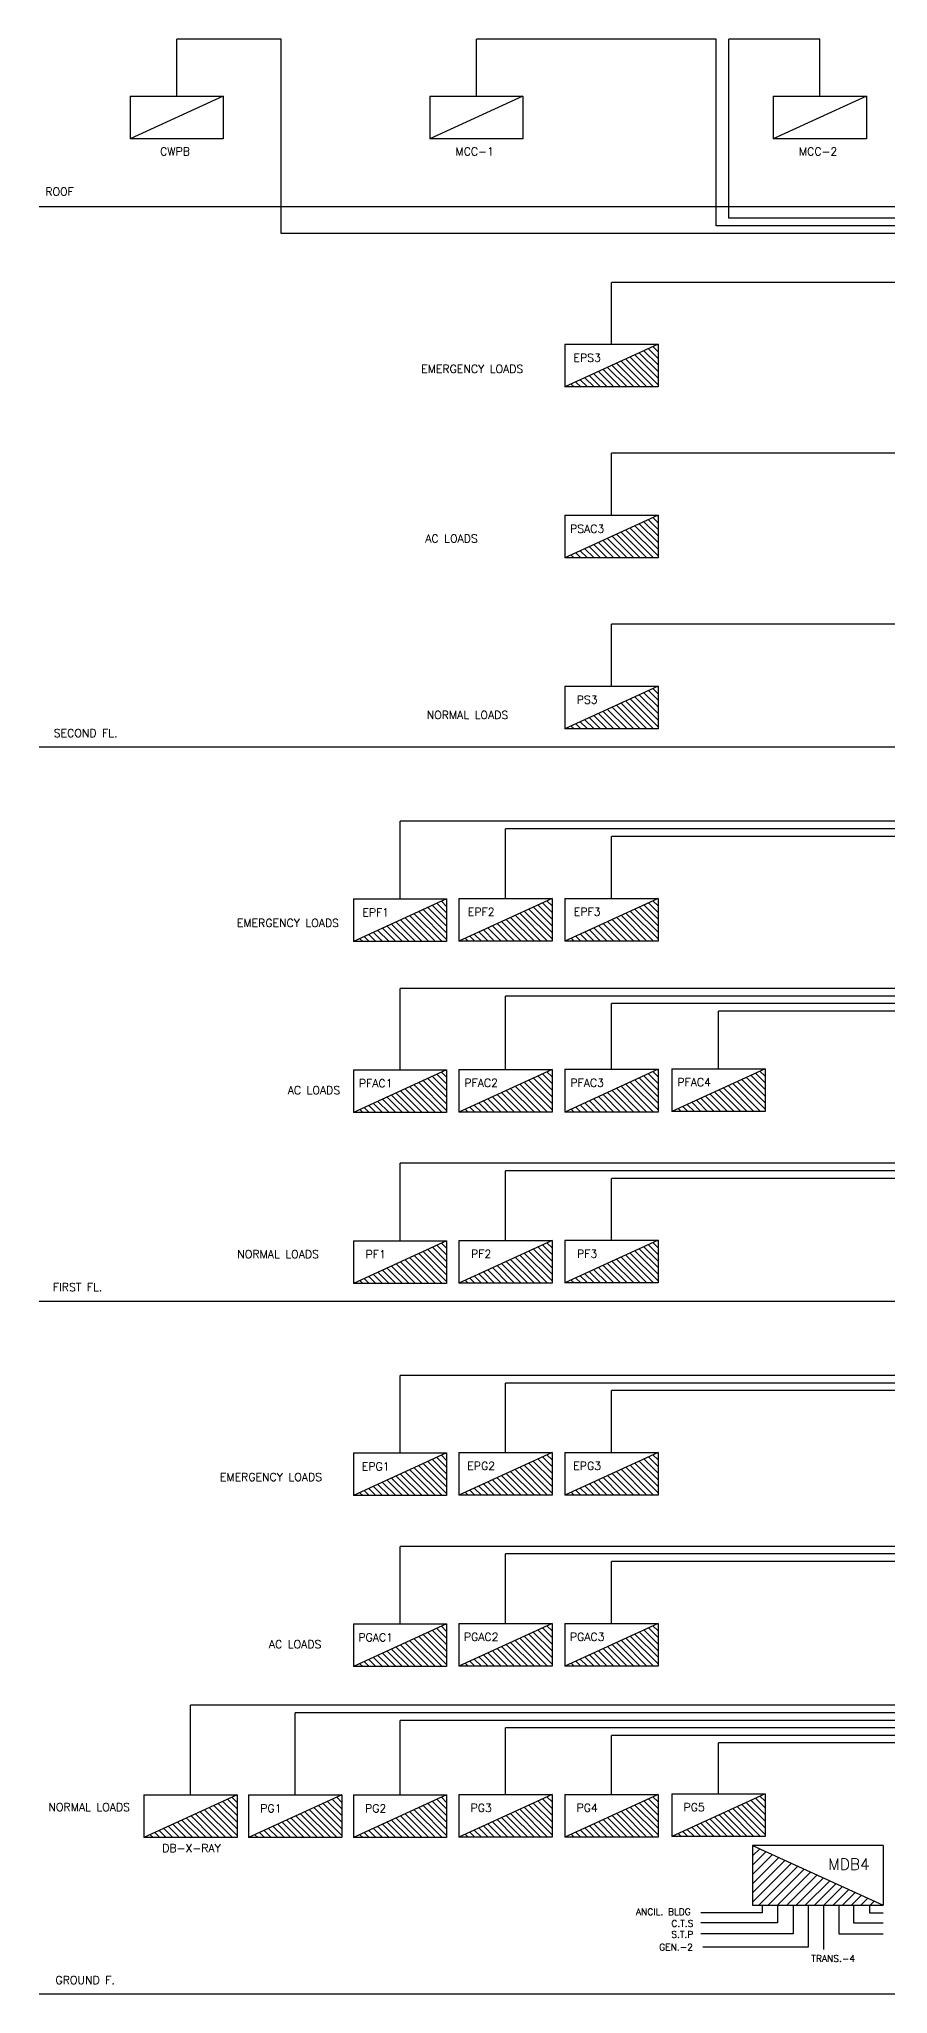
# Model space of a CAD drawing. Extents: x -99534.9 to -99443, y 44726.5 to 44800.5.
# Drawn here: x -99534.9 to -99503, y 44726.5 to 44799.8 of the extents above; entities that cross this region are included whole.
import ezdxf
from ezdxf.enums import TextEntityAlignment as Align

# ---------------------------------------------------------------- set-up
doc = ezdxf.new("R2010")
doc.units = 0
doc.header["$MEASUREMENT"] = 0
for name, color, linetype in [('DB', 4, 'CONTINUOUS'), ('E-H', 7, 'CONTINUOUS'), ('MD2', 1, 'CONTINUOUS'), ('TEXT', 200, 'CONTINUOUS'), ('WIRE', 4, 'CONTINUOUS')]:
    doc.layers.add(name, color=color, linetype=linetype)
doc.styles.add('ROMANS', font='ROMANS.shx', dxfattribs={"height": 0.4})

msp = doc.modelspace()

# ---------------------------------------------------------------- linework, layer by layer
at = {"layer": 'DB', "color": 4}
for p, q in [((-99531.457, 44797.668), (-99531.457, 44796.067)), ((-99531.457, 44797.668), (-99527.964, 44797.668)), ((-99527.964, 44797.668), (-99531.457, 44796.067)), ((-99527.964, 44797.668), (-99527.964, 44796.067)), ((-99520.222, 44797.668), (-99520.222, 44796.067)), ((-99520.222, 44797.668), (-99516.728, 44797.668)), ((-99516.728, 44797.668), (-99520.222, 44796.067)), ((-99516.728, 44797.668), (-99516.728, 44796.067)), ((-99507.342, 44797.668), (-99507.342, 44796.067)), ((-99507.342, 44797.668), (-99503.849, 44797.668)), ((-99503.849, 44797.668), (-99507.342, 44796.067)), ((-99503.849, 44797.668), (-99503.849, 44796.067)), ((-99527.964, 44796.067), (-99531.457, 44796.067)), ((-99516.728, 44796.067), (-99520.222, 44796.067)), ((-99503.849, 44796.067), (-99507.342, 44796.067)), ((-99513.408, 44788.363), (-99513.408, 44790.684)), ((-99511.661, 44788.363), (-99515.155, 44786.762)), ((-99515.155, 44788.363), (-99511.661, 44788.363)), ((-99515.155, 44788.363), (-99515.155, 44786.762)), ((-99511.661, 44788.363), (-99511.661, 44786.762)), ((-99511.661, 44786.762), (-99515.155, 44786.762)), ((-99513.408, 44781.953), (-99513.408, 44784.275)), ((-99515.155, 44781.953), (-99511.661, 44781.953)), ((-99511.661, 44781.953), (-99515.155, 44780.352)), ((-99515.155, 44781.953), (-99515.155, 44780.352)), ((-99511.661, 44781.953), (-99511.661, 44780.352)), ((-99511.661, 44780.352), (-99515.155, 44780.352)), ((-99513.408, 44775.544), (-99513.408, 44777.865)), ((-99511.661, 44775.544), (-99515.155, 44773.943)), ((-99515.155, 44775.544), (-99511.661, 44775.544)), ((-99515.155, 44775.544), (-99515.155, 44773.943)), ((-99511.661, 44775.544), (-99511.661, 44773.943)), ((-99511.661, 44773.943), (-99515.155, 44773.943)), ((-99521.338, 44767.572), (-99521.338, 44770.479)), ((-99517.383, 44767.59), (-99517.383, 44770.193)), ((-99513.408, 44767.592), (-99513.408, 44769.914)), ((-99519.591, 44767.572), (-99523.085, 44765.971)), ((-99523.085, 44767.572), (-99523.085, 44765.971)), ((-99523.085, 44767.572), (-99519.591, 44767.572)), ((-99519.591, 44767.572), (-99519.591, 44765.971)), ((-99519.13, 44767.59), (-99519.13, 44765.989)), ((-99515.636, 44767.59), (-99519.13, 44765.989)), ((-99519.13, 44767.59), (-99515.636, 44767.59)), ((-99515.636, 44767.59), (-99515.636, 44765.989)), ((-99515.155, 44767.592), (-99511.661, 44767.592)), ((-99511.661, 44767.592), (-99515.155, 44765.991)), ((-99515.155, 44767.592), (-99515.155, 44765.991)), ((-99511.661, 44767.592), (-99511.661, 44765.991)), ((-99519.591, 44765.971), (-99523.085, 44765.971)), ((-99515.636, 44765.989), (-99519.13, 44765.989)), ((-99511.661, 44765.991), (-99515.155, 44765.991)), ((-99521.338, 44761.163), (-99521.338, 44764.213)), ((-99517.383, 44761.181), (-99517.383, 44763.927)), ((-99513.408, 44761.183), (-99513.408, 44763.648)), ((-99509.397, 44761.205), (-99509.397, 44763.367)), ((-99519.591, 44761.163), (-99523.085, 44759.561)), ((-99523.085, 44761.163), (-99523.085, 44759.561)), ((-99523.085, 44761.163), (-99519.591, 44761.163)), ((-99519.591, 44761.163), (-99519.591, 44759.561)), ((-99519.13, 44761.181), (-99519.13, 44759.579)), ((-99515.636, 44761.181), (-99519.13, 44759.579)), ((-99519.13, 44761.181), (-99515.636, 44761.181)), ((-99515.636, 44761.181), (-99515.636, 44759.579)), ((-99511.661, 44761.183), (-99515.155, 44759.582)), ((-99515.155, 44761.183), (-99511.661, 44761.183)), ((-99515.155, 44761.183), (-99515.155, 44759.582)), ((-99511.661, 44761.183), (-99511.661, 44759.582)), ((-99507.65, 44761.205), (-99511.144, 44759.604)), ((-99511.144, 44761.205), (-99511.144, 44759.604)), ((-99511.144, 44761.205), (-99507.65, 44761.205)), ((-99507.65, 44761.205), (-99507.65, 44759.604)), ((-99519.591, 44759.561), (-99523.085, 44759.561)), ((-99515.636, 44759.579), (-99519.13, 44759.579)), ((-99511.661, 44759.582), (-99515.155, 44759.582)), ((-99507.65, 44759.604), (-99511.144, 44759.604)), ((-99521.338, 44754.753), (-99521.338, 44757.66)), ((-99517.383, 44754.771), (-99517.383, 44757.374)), ((-99513.408, 44754.773), (-99513.408, 44757.095)), ((-99519.591, 44754.753), (-99523.085, 44753.152)), ((-99523.085, 44754.753), (-99523.085, 44753.152)), ((-99523.085, 44754.753), (-99519.591, 44754.753)), ((-99519.591, 44754.753), (-99519.591, 44753.152)), ((-99519.13, 44754.771), (-99519.13, 44753.17)), ((-99515.636, 44754.771), (-99519.13, 44753.17)), ((-99519.13, 44754.771), (-99515.636, 44754.771)), ((-99515.636, 44754.771), (-99515.636, 44753.17)), ((-99515.155, 44754.773), (-99511.661, 44754.773)), ((-99511.661, 44754.773), (-99515.155, 44753.172)), ((-99515.155, 44754.773), (-99515.155, 44753.172)), ((-99511.661, 44754.773), (-99511.661, 44753.172)), ((-99519.591, 44753.152), (-99523.085, 44753.152)), ((-99515.636, 44753.17), (-99519.13, 44753.17)), ((-99511.661, 44753.172), (-99515.155, 44753.172)), ((-99521.338, 44746.801), (-99521.338, 44749.709)), ((-99517.383, 44746.82), (-99517.383, 44749.423)), ((-99513.408, 44746.822), (-99513.408, 44749.143)), ((-99519.591, 44746.801), (-99523.085, 44745.2)), ((-99523.085, 44746.801), (-99519.591, 44746.801)), ((-99523.085, 44746.801), (-99523.085, 44745.2)), ((-99519.591, 44746.801), (-99519.591, 44745.2)), ((-99515.636, 44746.82), (-99519.13, 44745.218)), ((-99519.13, 44746.82), (-99515.636, 44746.82)), ((-99519.13, 44746.82), (-99519.13, 44745.218)), ((-99515.636, 44746.82), (-99515.636, 44745.218)), ((-99511.661, 44746.822), (-99515.155, 44745.221)), ((-99515.155, 44746.822), (-99511.661, 44746.822)), ((-99515.155, 44746.822), (-99515.155, 44745.221)), ((-99511.661, 44746.822), (-99511.661, 44745.221)), ((-99519.591, 44745.2), (-99523.085, 44745.2)), ((-99515.636, 44745.218), (-99519.13, 44745.218)), ((-99511.661, 44745.221), (-99515.155, 44745.221)), ((-99521.338, 44740.392), (-99521.338, 44743.299)), ((-99517.383, 44740.41), (-99517.383, 44743.013)), ((-99513.408, 44740.412), (-99513.408, 44742.734)), ((-99523.085, 44740.392), (-99519.591, 44740.392)), ((-99519.591, 44740.392), (-99523.085, 44738.791)), ((-99523.085, 44740.392), (-99523.085, 44738.791)), ((-99519.591, 44740.392), (-99519.591, 44738.791)), ((-99519.13, 44740.41), (-99515.636, 44740.41)), ((-99515.636, 44740.41), (-99519.13, 44738.809)), ((-99519.13, 44740.41), (-99519.13, 44738.809)), ((-99515.636, 44740.41), (-99515.636, 44738.809)), ((-99515.155, 44740.412), (-99511.661, 44740.412)), ((-99511.661, 44740.412), (-99515.155, 44738.811)), ((-99515.155, 44740.412), (-99515.155, 44738.811)), ((-99511.661, 44740.412), (-99511.661, 44738.811)), ((-99519.591, 44738.791), (-99523.085, 44738.791)), ((-99515.636, 44738.809), (-99519.13, 44738.809)), ((-99511.661, 44738.811), (-99515.155, 44738.811)), ((-99529.197, 44733.983), (-99529.197, 44737.348)), ((-99525.267, 44733.983), (-99525.267, 44737.062)), ((-99521.338, 44733.983), (-99521.338, 44736.776)), ((-99517.383, 44734.001), (-99517.383, 44736.49)), ((-99513.408, 44734.003), (-99513.408, 44736.21)), ((-99509.397, 44734.025), (-99509.397, 44735.93)), ((-99530.944, 44733.983), (-99530.944, 44732.381)), ((-99530.944, 44733.983), (-99527.45, 44733.983)), ((-99527.45, 44733.983), (-99530.944, 44732.381)), ((-99527.45, 44733.983), (-99527.45, 44732.381)), ((-99523.521, 44733.983), (-99527.014, 44732.381)), ((-99527.014, 44733.983), (-99523.521, 44733.983)), ((-99527.014, 44733.983), (-99527.014, 44732.381)), ((-99523.521, 44733.983), (-99523.521, 44732.381)), ((-99519.591, 44733.983), (-99523.085, 44732.381)), ((-99523.085, 44733.983), (-99519.591, 44733.983)), ((-99523.085, 44733.983), (-99523.085, 44732.381)), ((-99519.591, 44733.983), (-99519.591, 44732.381)), ((-99515.636, 44734.001), (-99519.13, 44732.399)), ((-99519.13, 44734.001), (-99515.636, 44734.001)), ((-99519.13, 44734.001), (-99519.13, 44732.399)), ((-99515.636, 44734.001), (-99515.636, 44732.399)), ((-99511.661, 44734.003), (-99515.155, 44732.402)), ((-99515.155, 44734.003), (-99511.661, 44734.003)), ((-99515.155, 44734.003), (-99515.155, 44732.402)), ((-99511.661, 44734.003), (-99511.661, 44732.402)), ((-99507.65, 44734.025), (-99511.144, 44732.424)), ((-99511.144, 44734.025), (-99507.65, 44734.025)), ((-99511.144, 44734.025), (-99511.144, 44732.424)), ((-99507.65, 44734.025), (-99507.65, 44732.424)), ((-99527.45, 44732.381), (-99530.944, 44732.381)), ((-99523.521, 44732.381), (-99527.014, 44732.381)), ((-99519.591, 44732.381), (-99523.085, 44732.381)), ((-99515.636, 44732.399), (-99519.13, 44732.399)), ((-99511.661, 44732.402), (-99515.155, 44732.402)), ((-99507.65, 44732.424), (-99511.144, 44732.424)), ((-99503.224, 44732.089), (-99508.115, 44732.089)), ((-99508.115, 44732.089), (-99503.224, 44729.848)), ((-99508.115, 44732.089), (-99508.115, 44729.848)), ((-99503.224, 44732.089), (-99503.224, 44729.848)), ((-99507.76, 44729.564), (-99510.059, 44729.564)), ((-99508.115, 44729.848), (-99503.224, 44729.848)), ((-99507.76, 44729.848), (-99507.76, 44729.564)), ((-99507.188, 44729.848), (-99507.188, 44729.192)), ((-99506.592, 44729.848), (-99506.592, 44728.777)), ((-99506.033, 44729.848), (-99506.033, 44728.276)), ((-99505.461, 44729.848), (-99505.461, 44728.19)), ((-99504.889, 44729.848), (-99504.889, 44728.777)), ((-99504.33, 44729.848), (-99504.33, 44729.192)), ((-99503.734, 44729.848), (-99503.734, 44729.564)), ((-99503.734, 44729.564), (-99503.224, 44729.564)), ((-99507.188, 44729.192), (-99510.059, 44729.192)), ((-99506.592, 44728.777), (-99510.059, 44728.777)), ((-99504.889, 44728.777), (-99503.224, 44728.777)), ((-99504.33, 44729.192), (-99503.224, 44729.192)), ((-99506.033, 44728.276), (-99509.984, 44728.276))]:
    msp.add_line(p, q, dxfattribs=at)
at = {"layer": 'E-H', "color": 4}
for p, q in [((-99525.792, 44799.803), (-99529.711, 44799.803)), ((-99525.792, 44792.518), (-99525.792, 44799.803)), ((-99518.475, 44797.668), (-99518.475, 44799.803)), ((-99509.479, 44799.803), (-99518.475, 44799.803)), ((-99509.479, 44792.797), (-99509.479, 44799.803)), ((-99509.013, 44793.084), (-99509.013, 44799.803)), ((-99505.596, 44799.803), (-99509.013, 44799.803)), ((-99505.596, 44797.668), (-99505.596, 44799.803)), ((-99501.619, 44792.518), (-99525.792, 44792.518)), ((-99501.025, 44792.797), (-99509.479, 44792.797)), ((-99500.456, 44793.084), (-99509.013, 44793.084)), ((-99490.745, 44790.684), (-99513.408, 44790.684)), ((-99490.745, 44784.275), (-99513.408, 44784.275)), ((-99490.745, 44777.865), (-99513.408, 44777.865)), ((-99490.745, 44770.479), (-99521.338, 44770.479)), ((-99490.745, 44770.193), (-99517.383, 44770.193)), ((-99490.745, 44769.914), (-99513.408, 44769.914)), ((-99490.745, 44764.213), (-99521.338, 44764.213)), ((-99490.745, 44763.927), (-99517.383, 44763.927)), ((-99490.745, 44763.648), (-99513.408, 44763.648)), ((-99490.745, 44763.367), (-99509.397, 44763.367)), ((-99490.745, 44757.66), (-99521.338, 44757.66)), ((-99490.745, 44757.374), (-99517.383, 44757.374)), ((-99490.745, 44757.095), (-99513.408, 44757.095)), ((-99490.745, 44749.709), (-99521.338, 44749.709)), ((-99490.745, 44749.423), (-99517.383, 44749.423)), ((-99490.745, 44749.143), (-99513.408, 44749.143)), ((-99490.745, 44743.299), (-99521.338, 44743.299)), ((-99490.745, 44743.013), (-99517.383, 44743.013)), ((-99490.745, 44742.734), (-99513.408, 44742.734)), ((-99490.745, 44737.348), (-99529.197, 44737.348)), ((-99490.745, 44737.062), (-99525.267, 44737.062)), ((-99490.745, 44736.776), (-99521.338, 44736.776)), ((-99490.745, 44736.49), (-99517.383, 44736.49)), ((-99490.745, 44736.21), (-99513.408, 44736.21)), ((-99490.745, 44735.93), (-99509.397, 44735.93))]:
    msp.add_line(p, q, dxfattribs=at)
at = {"layer": 'E-H', "color": 7}
for p, q in [((-99534.873, 44793.53), (-99486.429, 44793.53)), ((-99534.873, 44773.267), (-99483.759, 44773.267)), ((-99534.873, 44752.497), (-99483.759, 44752.497)), ((-99534.873, 44726.522), (-99483.759, 44726.522))]:
    msp.add_line(p, q, dxfattribs=at)
at = {"layer": 'MD2', "color": 4}
msp.add_line((-99529.711, 44797.668), (-99529.711, 44799.803), dxfattribs=at)
at = {"layer": 'WIRE', "color": 9}
for p, q in [((-99511.661, 44787.834), (-99512.024, 44788.197)), ((-99511.661, 44788.082), (-99511.854, 44788.275)), ((-99511.661, 44788.33), (-99511.684, 44788.353)), ((-99513.071, 44786.762), (-99513.726, 44787.416)), ((-99512.823, 44786.762), (-99513.556, 44787.494)), ((-99512.575, 44786.762), (-99513.386, 44787.572)), ((-99512.327, 44786.762), (-99513.216, 44787.65)), ((-99512.078, 44786.762), (-99513.045, 44787.728)), ((-99511.83, 44786.762), (-99512.875, 44787.806)), ((-99511.661, 44786.841), (-99512.705, 44787.885)), ((-99511.661, 44787.089), (-99512.535, 44787.963)), ((-99511.661, 44787.337), (-99512.365, 44788.041)), ((-99511.661, 44787.586), (-99512.194, 44788.119)), ((-99515.057, 44786.762), (-99515.088, 44786.792)), ((-99514.809, 44786.762), (-99514.917, 44786.87)), ((-99514.56, 44786.762), (-99514.747, 44786.948)), ((-99514.312, 44786.762), (-99514.577, 44787.026)), ((-99514.064, 44786.762), (-99514.407, 44787.104)), ((-99513.816, 44786.762), (-99514.237, 44787.182)), ((-99513.568, 44786.762), (-99514.066, 44787.26)), ((-99513.319, 44786.762), (-99513.896, 44787.338)), ((-99511.661, 44780.68), (-99512.535, 44781.553)), ((-99511.661, 44780.928), (-99512.365, 44781.631)), ((-99511.661, 44781.176), (-99512.194, 44781.709)), ((-99511.661, 44781.424), (-99512.024, 44781.787)), ((-99511.661, 44781.672), (-99511.854, 44781.865)), ((-99511.661, 44781.921), (-99511.684, 44781.943)), ((-99513.568, 44780.352), (-99514.066, 44780.851)), ((-99513.319, 44780.352), (-99513.896, 44780.929)), ((-99513.071, 44780.352), (-99513.726, 44781.007)), ((-99512.823, 44780.352), (-99513.556, 44781.085)), ((-99512.575, 44780.352), (-99513.386, 44781.163)), ((-99512.327, 44780.352), (-99513.216, 44781.241)), ((-99512.078, 44780.352), (-99513.045, 44781.319)), ((-99511.83, 44780.352), (-99512.875, 44781.397)), ((-99511.661, 44780.432), (-99512.705, 44781.475)), ((-99515.057, 44780.352), (-99515.088, 44780.383)), ((-99514.809, 44780.352), (-99514.917, 44780.461)), ((-99514.56, 44780.352), (-99514.747, 44780.539)), ((-99514.312, 44780.352), (-99514.577, 44780.617)), ((-99514.064, 44780.352), (-99514.407, 44780.695)), ((-99513.816, 44780.352), (-99514.237, 44780.773)), ((-99511.83, 44773.943), (-99512.875, 44774.988)), ((-99511.661, 44774.022), (-99512.705, 44775.066)), ((-99511.661, 44774.27), (-99512.535, 44775.144)), ((-99511.661, 44774.518), (-99512.365, 44775.222)), ((-99511.661, 44774.767), (-99512.194, 44775.3)), ((-99511.661, 44775.015), (-99512.024, 44775.378)), ((-99511.661, 44775.263), (-99511.854, 44775.456)), ((-99511.661, 44775.511), (-99511.684, 44775.534)), ((-99514.312, 44773.943), (-99514.577, 44774.208)), ((-99514.064, 44773.943), (-99514.407, 44774.286)), ((-99513.816, 44773.943), (-99514.237, 44774.364)), ((-99513.568, 44773.943), (-99514.066, 44774.442)), ((-99513.319, 44773.943), (-99513.896, 44774.52)), ((-99513.071, 44773.943), (-99513.726, 44774.598)), ((-99512.823, 44773.943), (-99513.556, 44774.676)), ((-99512.575, 44773.943), (-99513.386, 44774.754)), ((-99512.327, 44773.943), (-99513.216, 44774.832)), ((-99512.078, 44773.943), (-99513.045, 44774.91)), ((-99515.057, 44773.943), (-99515.088, 44773.974)), ((-99514.809, 44773.943), (-99514.917, 44774.052)), ((-99514.56, 44773.943), (-99514.747, 44774.13)), ((-99520.008, 44765.971), (-99520.975, 44766.938)), ((-99519.76, 44765.971), (-99520.805, 44767.016)), ((-99519.591, 44766.05), (-99520.635, 44767.094)), ((-99519.591, 44766.298), (-99520.464, 44767.172)), ((-99519.591, 44766.547), (-99520.294, 44767.25)), ((-99519.591, 44766.795), (-99520.124, 44767.328)), ((-99519.591, 44767.043), (-99519.954, 44767.406)), ((-99519.591, 44767.291), (-99519.784, 44767.484)), ((-99519.591, 44767.539), (-99519.613, 44767.562)), ((-99516.301, 44765.989), (-99517.19, 44766.878)), ((-99516.053, 44765.989), (-99517.02, 44766.956)), ((-99515.805, 44765.989), (-99516.85, 44767.034)), ((-99515.636, 44766.068), (-99516.679, 44767.112)), ((-99515.636, 44766.316), (-99516.509, 44767.19)), ((-99515.636, 44766.565), (-99516.339, 44767.268)), ((-99515.636, 44766.813), (-99516.169, 44767.346)), ((-99515.636, 44767.061), (-99515.999, 44767.424)), ((-99515.636, 44767.309), (-99515.829, 44767.502)), ((-99515.636, 44767.557), (-99515.658, 44767.58)), ((-99512.327, 44765.991), (-99513.216, 44766.88)), ((-99512.078, 44765.991), (-99513.045, 44766.958)), ((-99511.83, 44765.991), (-99512.875, 44767.036)), ((-99511.661, 44766.07), (-99512.705, 44767.114)), ((-99511.661, 44766.319), (-99512.535, 44767.192)), ((-99511.661, 44766.567), (-99512.365, 44767.27)), ((-99511.661, 44766.815), (-99512.194, 44767.348)), ((-99511.661, 44767.063), (-99512.024, 44767.426)), ((-99511.661, 44767.311), (-99511.854, 44767.504)), ((-99511.661, 44767.56), (-99511.684, 44767.582)), ((-99522.49, 44765.971), (-99522.677, 44766.158)), ((-99522.242, 44765.971), (-99522.507, 44766.236)), ((-99521.994, 44765.971), (-99522.337, 44766.314)), ((-99521.745, 44765.971), (-99522.166, 44766.392)), ((-99521.497, 44765.971), (-99521.996, 44766.47)), ((-99521.249, 44765.971), (-99521.826, 44766.548)), ((-99521.001, 44765.971), (-99521.656, 44766.626)), ((-99520.753, 44765.971), (-99521.486, 44766.704)), ((-99520.504, 44765.971), (-99521.315, 44766.782)), ((-99520.256, 44765.971), (-99521.145, 44766.86)), ((-99518.535, 44765.989), (-99518.722, 44766.176)), ((-99518.287, 44765.989), (-99518.552, 44766.254)), ((-99518.038, 44765.989), (-99518.381, 44766.332)), ((-99517.79, 44765.989), (-99518.211, 44766.41)), ((-99517.542, 44765.989), (-99518.041, 44766.488)), ((-99517.294, 44765.989), (-99517.871, 44766.566)), ((-99517.046, 44765.989), (-99517.701, 44766.644)), ((-99516.797, 44765.989), (-99517.53, 44766.722)), ((-99516.549, 44765.989), (-99517.36, 44766.8)), ((-99514.56, 44765.991), (-99514.747, 44766.178)), ((-99514.312, 44765.991), (-99514.577, 44766.256)), ((-99514.064, 44765.991), (-99514.407, 44766.334)), ((-99513.816, 44765.991), (-99514.237, 44766.412)), ((-99513.568, 44765.991), (-99514.066, 44766.49)), ((-99513.319, 44765.991), (-99513.896, 44766.568)), ((-99513.071, 44765.991), (-99513.726, 44766.646)), ((-99512.823, 44765.991), (-99513.556, 44766.724)), ((-99512.575, 44765.991), (-99513.386, 44766.802)), ((-99522.986, 44765.971), (-99523.017, 44766.002)), ((-99522.738, 44765.971), (-99522.847, 44766.08)), ((-99519.031, 44765.989), (-99519.062, 44766.02)), ((-99518.783, 44765.989), (-99518.892, 44766.098)), ((-99515.057, 44765.991), (-99515.088, 44766.022)), ((-99514.809, 44765.991), (-99514.917, 44766.1)), ((-99519.591, 44760.882), (-99519.784, 44761.074)), ((-99519.591, 44761.13), (-99519.613, 44761.152)), ((-99515.636, 44760.652), (-99515.999, 44761.014)), ((-99515.636, 44760.9), (-99515.829, 44761.092)), ((-99515.636, 44761.148), (-99515.658, 44761.17)), ((-99511.661, 44760.654), (-99512.024, 44761.017)), ((-99511.661, 44760.902), (-99511.854, 44761.095)), ((-99511.661, 44761.15), (-99511.684, 44761.173)), ((-99507.65, 44760.676), (-99508.013, 44761.039)), ((-99507.65, 44760.924), (-99507.843, 44761.117)), ((-99507.65, 44761.173), (-99507.673, 44761.195)), ((-99520.753, 44759.561), (-99521.486, 44760.294)), ((-99520.504, 44759.561), (-99521.315, 44760.372)), ((-99520.256, 44759.561), (-99521.145, 44760.45)), ((-99520.008, 44759.561), (-99520.975, 44760.528)), ((-99519.76, 44759.561), (-99520.805, 44760.606)), ((-99519.591, 44759.641), (-99520.635, 44760.684)), ((-99519.591, 44759.889), (-99520.464, 44760.762)), ((-99519.591, 44760.137), (-99520.294, 44760.84)), ((-99519.591, 44760.385), (-99520.124, 44760.918)), ((-99519.591, 44760.634), (-99519.954, 44760.996)), ((-99516.797, 44759.579), (-99517.53, 44760.312)), ((-99516.549, 44759.579), (-99517.36, 44760.39)), ((-99516.301, 44759.579), (-99517.19, 44760.468)), ((-99516.053, 44759.579), (-99517.02, 44760.546)), ((-99515.805, 44759.579), (-99516.85, 44760.624)), ((-99515.636, 44759.659), (-99516.679, 44760.702)), ((-99515.636, 44759.907), (-99516.509, 44760.78)), ((-99515.636, 44760.155), (-99516.339, 44760.858)), ((-99515.636, 44760.403), (-99516.169, 44760.936)), ((-99512.823, 44759.582), (-99513.556, 44760.315)), ((-99512.575, 44759.582), (-99513.386, 44760.393)), ((-99512.327, 44759.582), (-99513.216, 44760.471)), ((-99512.078, 44759.582), (-99513.045, 44760.549)), ((-99511.83, 44759.582), (-99512.875, 44760.627)), ((-99511.661, 44759.661), (-99512.705, 44760.705)), ((-99511.661, 44759.909), (-99512.535, 44760.783)), ((-99511.661, 44760.157), (-99512.365, 44760.861)), ((-99511.661, 44760.406), (-99512.194, 44760.939)), ((-99508.812, 44759.604), (-99509.545, 44760.337)), ((-99508.564, 44759.604), (-99509.375, 44760.415)), ((-99508.316, 44759.604), (-99509.205, 44760.493)), ((-99508.067, 44759.604), (-99509.034, 44760.571)), ((-99507.819, 44759.604), (-99508.864, 44760.649)), ((-99507.65, 44759.683), (-99508.694, 44760.727)), ((-99507.65, 44759.932), (-99508.524, 44760.805)), ((-99507.65, 44760.18), (-99508.354, 44760.883)), ((-99507.65, 44760.428), (-99508.183, 44760.961)), ((-99522.986, 44759.561), (-99523.017, 44759.592)), ((-99522.738, 44759.561), (-99522.847, 44759.67)), ((-99522.49, 44759.561), (-99522.677, 44759.748)), ((-99522.242, 44759.561), (-99522.507, 44759.826)), ((-99521.994, 44759.561), (-99522.337, 44759.904)), ((-99521.745, 44759.561), (-99522.166, 44759.982)), ((-99521.497, 44759.561), (-99521.996, 44760.06)), ((-99521.249, 44759.561), (-99521.826, 44760.138)), ((-99521.001, 44759.561), (-99521.656, 44760.216)), ((-99519.031, 44759.579), (-99519.062, 44759.61)), ((-99518.783, 44759.579), (-99518.892, 44759.688)), ((-99518.535, 44759.579), (-99518.722, 44759.766)), ((-99518.287, 44759.579), (-99518.552, 44759.844)), ((-99518.038, 44759.579), (-99518.381, 44759.922)), ((-99517.79, 44759.579), (-99518.211, 44760)), ((-99517.542, 44759.579), (-99518.041, 44760.078)), ((-99517.294, 44759.579), (-99517.871, 44760.156)), ((-99517.046, 44759.579), (-99517.701, 44760.234)), ((-99515.057, 44759.582), (-99515.088, 44759.612)), ((-99514.809, 44759.582), (-99514.917, 44759.69)), ((-99514.56, 44759.582), (-99514.747, 44759.768)), ((-99514.312, 44759.582), (-99514.577, 44759.846)), ((-99514.064, 44759.582), (-99514.407, 44759.924)), ((-99513.816, 44759.582), (-99514.237, 44760.002)), ((-99513.568, 44759.582), (-99514.066, 44760.081)), ((-99513.319, 44759.582), (-99513.896, 44760.159)), ((-99513.071, 44759.582), (-99513.726, 44760.237)), ((-99511.046, 44759.604), (-99511.077, 44759.635)), ((-99510.798, 44759.604), (-99510.906, 44759.713)), ((-99510.549, 44759.604), (-99510.736, 44759.791)), ((-99510.301, 44759.604), (-99510.566, 44759.869)), ((-99510.053, 44759.604), (-99510.396, 44759.947)), ((-99509.805, 44759.604), (-99510.226, 44760.025)), ((-99509.557, 44759.604), (-99510.056, 44760.103)), ((-99509.308, 44759.604), (-99509.885, 44760.181)), ((-99509.06, 44759.604), (-99509.715, 44760.259)), ((-99519.591, 44753.728), (-99520.294, 44754.431)), ((-99519.591, 44753.976), (-99520.124, 44754.509)), ((-99519.591, 44754.224), (-99519.954, 44754.587)), ((-99519.591, 44754.472), (-99519.784, 44754.665)), ((-99519.591, 44754.72), (-99519.613, 44754.743)), ((-99515.636, 44753.746), (-99516.339, 44754.449)), ((-99515.636, 44753.994), (-99516.169, 44754.527)), ((-99515.636, 44754.242), (-99515.999, 44754.605)), ((-99515.636, 44754.49), (-99515.829, 44754.683)), ((-99515.636, 44754.738), (-99515.658, 44754.761)), ((-99511.661, 44753.748), (-99512.365, 44754.451)), ((-99511.661, 44753.996), (-99512.194, 44754.529)), ((-99511.661, 44754.244), (-99512.024, 44754.607)), ((-99511.661, 44754.493), (-99511.854, 44754.685)), ((-99511.661, 44754.741), (-99511.684, 44754.763)), ((-99521.249, 44753.152), (-99521.826, 44753.729)), ((-99521.001, 44753.152), (-99521.656, 44753.807)), ((-99520.753, 44753.152), (-99521.486, 44753.885)), ((-99520.504, 44753.152), (-99521.315, 44753.963)), ((-99520.256, 44753.152), (-99521.145, 44754.041)), ((-99520.008, 44753.152), (-99520.975, 44754.119)), ((-99519.76, 44753.152), (-99520.805, 44754.197)), ((-99519.591, 44753.231), (-99520.635, 44754.275)), ((-99519.591, 44753.479), (-99520.464, 44754.353)), ((-99517.294, 44753.17), (-99517.871, 44753.747)), ((-99517.046, 44753.17), (-99517.701, 44753.825)), ((-99516.797, 44753.17), (-99517.53, 44753.903)), ((-99516.549, 44753.17), (-99517.36, 44753.981)), ((-99516.301, 44753.17), (-99517.19, 44754.059)), ((-99516.053, 44753.17), (-99517.02, 44754.137)), ((-99515.805, 44753.17), (-99516.85, 44754.215)), ((-99515.636, 44753.249), (-99516.679, 44754.293)), ((-99515.636, 44753.498), (-99516.509, 44754.371)), ((-99513.319, 44753.172), (-99513.896, 44753.749)), ((-99513.071, 44753.172), (-99513.726, 44753.827)), ((-99512.823, 44753.172), (-99513.556, 44753.905)), ((-99512.575, 44753.172), (-99513.386, 44753.983)), ((-99512.327, 44753.172), (-99513.216, 44754.061)), ((-99512.078, 44753.172), (-99513.045, 44754.139)), ((-99511.83, 44753.172), (-99512.875, 44754.217)), ((-99511.661, 44753.252), (-99512.705, 44754.295)), ((-99511.661, 44753.5), (-99512.535, 44754.373)), ((-99522.986, 44753.152), (-99523.017, 44753.183)), ((-99522.738, 44753.152), (-99522.847, 44753.261)), ((-99522.49, 44753.152), (-99522.677, 44753.339)), ((-99522.242, 44753.152), (-99522.507, 44753.417)), ((-99521.994, 44753.152), (-99522.337, 44753.495)), ((-99521.745, 44753.152), (-99522.166, 44753.573)), ((-99521.497, 44753.152), (-99521.996, 44753.651)), ((-99519.031, 44753.17), (-99519.062, 44753.201)), ((-99518.783, 44753.17), (-99518.892, 44753.279)), ((-99518.535, 44753.17), (-99518.722, 44753.357)), ((-99518.287, 44753.17), (-99518.552, 44753.435)), ((-99518.038, 44753.17), (-99518.381, 44753.513)), ((-99517.79, 44753.17), (-99518.211, 44753.591)), ((-99517.542, 44753.17), (-99518.041, 44753.669)), ((-99515.057, 44753.172), (-99515.088, 44753.203)), ((-99514.809, 44753.172), (-99514.917, 44753.281)), ((-99514.56, 44753.172), (-99514.747, 44753.359)), ((-99514.312, 44753.172), (-99514.577, 44753.437)), ((-99514.064, 44753.172), (-99514.407, 44753.515)), ((-99513.816, 44753.172), (-99514.237, 44753.593)), ((-99513.568, 44753.172), (-99514.066, 44753.671)), ((-99519.591, 44745.528), (-99520.464, 44746.401)), ((-99519.591, 44745.776), (-99520.294, 44746.479)), ((-99519.591, 44746.024), (-99520.124, 44746.557)), ((-99519.591, 44746.272), (-99519.954, 44746.635)), ((-99519.591, 44746.521), (-99519.784, 44746.713)), ((-99519.591, 44746.769), (-99519.613, 44746.791)), ((-99515.636, 44745.546), (-99516.509, 44746.419)), ((-99515.636, 44745.794), (-99516.339, 44746.497)), ((-99515.636, 44746.042), (-99516.169, 44746.575)), ((-99515.636, 44746.29), (-99515.999, 44746.653)), ((-99515.636, 44746.539), (-99515.829, 44746.731)), ((-99515.636, 44746.787), (-99515.658, 44746.809)), ((-99511.661, 44745.548), (-99512.535, 44746.421)), ((-99511.661, 44745.796), (-99512.365, 44746.499)), ((-99511.661, 44746.044), (-99512.194, 44746.577)), ((-99511.661, 44746.293), (-99512.024, 44746.655)), ((-99511.661, 44746.541), (-99511.854, 44746.733)), ((-99511.661, 44746.789), (-99511.684, 44746.811)), ((-99521.745, 44745.2), (-99522.166, 44745.621)), ((-99521.497, 44745.2), (-99521.996, 44745.699)), ((-99521.249, 44745.2), (-99521.826, 44745.777)), ((-99521.001, 44745.2), (-99521.656, 44745.855)), ((-99520.753, 44745.2), (-99521.486, 44745.933)), ((-99520.504, 44745.2), (-99521.315, 44746.011)), ((-99520.256, 44745.2), (-99521.145, 44746.089)), ((-99520.008, 44745.2), (-99520.975, 44746.167)), ((-99519.76, 44745.2), (-99520.805, 44746.245)), ((-99519.591, 44745.28), (-99520.635, 44746.323)), ((-99517.79, 44745.218), (-99518.211, 44745.639)), ((-99517.542, 44745.218), (-99518.041, 44745.717)), ((-99517.294, 44745.218), (-99517.871, 44745.795)), ((-99517.046, 44745.218), (-99517.701, 44745.873)), ((-99516.797, 44745.218), (-99517.53, 44745.951)), ((-99516.549, 44745.218), (-99517.36, 44746.029)), ((-99516.301, 44745.218), (-99517.19, 44746.107)), ((-99516.053, 44745.218), (-99517.02, 44746.185)), ((-99515.805, 44745.218), (-99516.85, 44746.263)), ((-99515.636, 44745.298), (-99516.679, 44746.341)), ((-99513.816, 44745.221), (-99514.237, 44745.641)), ((-99513.568, 44745.221), (-99514.066, 44745.719)), ((-99513.319, 44745.221), (-99513.896, 44745.797)), ((-99513.071, 44745.221), (-99513.726, 44745.875)), ((-99512.823, 44745.221), (-99513.556, 44745.953)), ((-99512.575, 44745.221), (-99513.386, 44746.031)), ((-99512.327, 44745.221), (-99513.216, 44746.109)), ((-99512.078, 44745.221), (-99513.045, 44746.187)), ((-99511.83, 44745.221), (-99512.875, 44746.265)), ((-99511.661, 44745.3), (-99512.705, 44746.343)), ((-99522.986, 44745.2), (-99523.017, 44745.231)), ((-99522.738, 44745.2), (-99522.847, 44745.309)), ((-99522.49, 44745.2), (-99522.677, 44745.387)), ((-99522.242, 44745.2), (-99522.507, 44745.465)), ((-99521.994, 44745.2), (-99522.337, 44745.543)), ((-99519.031, 44745.218), (-99519.062, 44745.249)), ((-99518.783, 44745.218), (-99518.892, 44745.327)), ((-99518.535, 44745.218), (-99518.722, 44745.405)), ((-99518.287, 44745.218), (-99518.552, 44745.483)), ((-99518.038, 44745.218), (-99518.381, 44745.561)), ((-99515.057, 44745.221), (-99515.088, 44745.251)), ((-99514.809, 44745.221), (-99514.917, 44745.329)), ((-99514.56, 44745.221), (-99514.747, 44745.407)), ((-99514.312, 44745.221), (-99514.577, 44745.485)), ((-99514.064, 44745.221), (-99514.407, 44745.563)), ((-99520.008, 44738.791), (-99520.975, 44739.758)), ((-99519.76, 44738.791), (-99520.805, 44739.836)), ((-99519.591, 44738.87), (-99520.635, 44739.914)), ((-99519.591, 44739.118), (-99520.464, 44739.992)), ((-99519.591, 44739.367), (-99520.294, 44740.07)), ((-99519.591, 44739.615), (-99520.124, 44740.148)), ((-99519.591, 44739.863), (-99519.954, 44740.226)), ((-99519.591, 44740.111), (-99519.784, 44740.304)), ((-99519.591, 44740.359), (-99519.613, 44740.382)), ((-99516.053, 44738.809), (-99517.02, 44739.776)), ((-99515.805, 44738.809), (-99516.85, 44739.854)), ((-99515.636, 44738.888), (-99516.679, 44739.932)), ((-99515.636, 44739.136), (-99516.509, 44740.01)), ((-99515.636, 44739.385), (-99516.339, 44740.088)), ((-99515.636, 44739.633), (-99516.169, 44740.166)), ((-99515.636, 44739.881), (-99515.999, 44740.244)), ((-99515.636, 44740.129), (-99515.829, 44740.322)), ((-99515.636, 44740.377), (-99515.658, 44740.4)), ((-99512.078, 44738.811), (-99513.045, 44739.778)), ((-99511.83, 44738.811), (-99512.875, 44739.856)), ((-99511.661, 44738.89), (-99512.705, 44739.934)), ((-99511.661, 44739.139), (-99512.535, 44740.012)), ((-99511.661, 44739.387), (-99512.365, 44740.09)), ((-99511.661, 44739.635), (-99512.194, 44740.168)), ((-99511.661, 44739.883), (-99512.024, 44740.246)), ((-99511.661, 44740.131), (-99511.854, 44740.324)), ((-99511.661, 44740.38), (-99511.684, 44740.402)), ((-99522.242, 44738.791), (-99522.507, 44739.056)), ((-99521.994, 44738.791), (-99522.337, 44739.134)), ((-99521.745, 44738.791), (-99522.166, 44739.212)), ((-99521.497, 44738.791), (-99521.996, 44739.29)), ((-99521.249, 44738.791), (-99521.826, 44739.368)), ((-99521.001, 44738.791), (-99521.656, 44739.446)), ((-99520.753, 44738.791), (-99521.486, 44739.524)), ((-99520.504, 44738.791), (-99521.315, 44739.602)), ((-99520.256, 44738.791), (-99521.145, 44739.68)), ((-99518.287, 44738.809), (-99518.552, 44739.074)), ((-99518.038, 44738.809), (-99518.381, 44739.152)), ((-99517.79, 44738.809), (-99518.211, 44739.23)), ((-99517.542, 44738.809), (-99518.041, 44739.308)), ((-99517.294, 44738.809), (-99517.871, 44739.386)), ((-99517.046, 44738.809), (-99517.701, 44739.464)), ((-99516.797, 44738.809), (-99517.53, 44739.542)), ((-99516.549, 44738.809), (-99517.36, 44739.62)), ((-99516.301, 44738.809), (-99517.19, 44739.698)), ((-99514.312, 44738.811), (-99514.577, 44739.076)), ((-99514.064, 44738.811), (-99514.407, 44739.154)), ((-99513.816, 44738.811), (-99514.237, 44739.232)), ((-99513.568, 44738.811), (-99514.066, 44739.31)), ((-99513.319, 44738.811), (-99513.896, 44739.388)), ((-99513.071, 44738.811), (-99513.726, 44739.466)), ((-99512.823, 44738.811), (-99513.556, 44739.544)), ((-99512.575, 44738.811), (-99513.386, 44739.622)), ((-99512.327, 44738.811), (-99513.216, 44739.7)), ((-99522.986, 44738.791), (-99523.017, 44738.822)), ((-99522.738, 44738.791), (-99522.847, 44738.9)), ((-99522.49, 44738.791), (-99522.677, 44738.978)), ((-99519.031, 44738.809), (-99519.062, 44738.84)), ((-99518.783, 44738.809), (-99518.892, 44738.918)), ((-99518.535, 44738.809), (-99518.722, 44738.996)), ((-99515.057, 44738.811), (-99515.088, 44738.842)), ((-99514.809, 44738.811), (-99514.917, 44738.92)), ((-99514.56, 44738.811), (-99514.747, 44738.998)), ((-99527.45, 44733.702), (-99527.643, 44733.894)), ((-99527.45, 44733.95), (-99527.473, 44733.972)), ((-99523.521, 44733.702), (-99523.713, 44733.894)), ((-99523.521, 44733.95), (-99523.543, 44733.972)), ((-99519.591, 44733.702), (-99519.784, 44733.894)), ((-99519.591, 44733.95), (-99519.613, 44733.972)), ((-99515.636, 44733.72), (-99515.829, 44733.912)), ((-99515.636, 44733.968), (-99515.658, 44733.99)), ((-99511.661, 44733.722), (-99511.854, 44733.915)), ((-99511.661, 44733.97), (-99511.684, 44733.993)), ((-99507.65, 44733.744), (-99507.843, 44733.937)), ((-99507.65, 44733.993), (-99507.673, 44734.015)), ((-99528.364, 44732.381), (-99529.174, 44733.192)), ((-99528.115, 44732.381), (-99529.004, 44733.27)), ((-99527.867, 44732.381), (-99528.834, 44733.348)), ((-99527.619, 44732.381), (-99528.664, 44733.426)), ((-99527.45, 44732.461), (-99528.494, 44733.504)), ((-99527.45, 44732.709), (-99528.324, 44733.582)), ((-99527.45, 44732.957), (-99528.153, 44733.66)), ((-99527.45, 44733.205), (-99527.983, 44733.738)), ((-99527.45, 44733.454), (-99527.813, 44733.816)), ((-99524.434, 44732.381), (-99525.245, 44733.192)), ((-99524.186, 44732.381), (-99525.075, 44733.27)), ((-99523.938, 44732.381), (-99524.905, 44733.348)), ((-99523.689, 44732.381), (-99524.734, 44733.426)), ((-99523.521, 44732.461), (-99524.564, 44733.504)), ((-99523.521, 44732.709), (-99524.394, 44733.582)), ((-99523.521, 44732.957), (-99524.224, 44733.66)), ((-99523.521, 44733.205), (-99524.054, 44733.738)), ((-99523.521, 44733.454), (-99523.883, 44733.816)), ((-99520.504, 44732.381), (-99521.315, 44733.192)), ((-99520.256, 44732.381), (-99521.145, 44733.27)), ((-99520.008, 44732.381), (-99520.975, 44733.348)), ((-99519.76, 44732.381), (-99520.805, 44733.426)), ((-99519.591, 44732.461), (-99520.635, 44733.504)), ((-99519.591, 44732.709), (-99520.464, 44733.582)), ((-99519.591, 44732.957), (-99520.294, 44733.66)), ((-99519.591, 44733.205), (-99520.124, 44733.738)), ((-99519.591, 44733.454), (-99519.954, 44733.816)), ((-99516.549, 44732.399), (-99517.36, 44733.21)), ((-99516.301, 44732.399), (-99517.19, 44733.288)), ((-99516.053, 44732.399), (-99517.02, 44733.366)), ((-99515.805, 44732.399), (-99516.85, 44733.444)), ((-99515.636, 44732.479), (-99516.679, 44733.522)), ((-99515.636, 44732.727), (-99516.509, 44733.6)), ((-99515.636, 44732.975), (-99516.339, 44733.678)), ((-99515.636, 44733.223), (-99516.169, 44733.756)), ((-99515.636, 44733.472), (-99515.999, 44733.834)), ((-99512.575, 44732.402), (-99513.386, 44733.213)), ((-99512.327, 44732.402), (-99513.216, 44733.291)), ((-99512.078, 44732.402), (-99513.045, 44733.369)), ((-99511.83, 44732.402), (-99512.875, 44733.447)), ((-99511.661, 44732.481), (-99512.705, 44733.525)), ((-99511.661, 44732.729), (-99512.535, 44733.603)), ((-99511.661, 44732.977), (-99512.365, 44733.681)), ((-99511.661, 44733.226), (-99512.194, 44733.759)), ((-99511.661, 44733.474), (-99512.024, 44733.837)), ((-99508.564, 44732.424), (-99509.375, 44733.235)), ((-99508.316, 44732.424), (-99509.205, 44733.313)), ((-99508.067, 44732.424), (-99509.034, 44733.391)), ((-99507.819, 44732.424), (-99508.864, 44733.469)), ((-99507.65, 44732.503), (-99508.694, 44733.547)), ((-99507.65, 44732.752), (-99508.524, 44733.625)), ((-99507.65, 44733), (-99508.354, 44733.703)), ((-99507.65, 44733.248), (-99508.183, 44733.781)), ((-99507.65, 44733.496), (-99508.013, 44733.859)), ((-99530.597, 44732.381), (-99530.706, 44732.49)), ((-99530.349, 44732.381), (-99530.536, 44732.568)), ((-99530.101, 44732.381), (-99530.366, 44732.646)), ((-99529.853, 44732.381), (-99530.196, 44732.724)), ((-99529.605, 44732.381), (-99530.025, 44732.802)), ((-99529.356, 44732.381), (-99529.855, 44732.88)), ((-99529.108, 44732.381), (-99529.685, 44732.958)), ((-99528.86, 44732.381), (-99529.515, 44733.036)), ((-99528.612, 44732.381), (-99529.345, 44733.114)), ((-99526.668, 44732.381), (-99526.777, 44732.49)), ((-99526.42, 44732.381), (-99526.606, 44732.568)), ((-99526.171, 44732.381), (-99526.436, 44732.646)), ((-99525.923, 44732.381), (-99526.266, 44732.724)), ((-99525.675, 44732.381), (-99526.096, 44732.802)), ((-99525.427, 44732.381), (-99525.926, 44732.88)), ((-99525.179, 44732.381), (-99525.755, 44732.958)), ((-99524.93, 44732.381), (-99525.585, 44733.036)), ((-99524.682, 44732.381), (-99525.415, 44733.114)), ((-99522.738, 44732.381), (-99522.847, 44732.49)), ((-99522.49, 44732.381), (-99522.677, 44732.568)), ((-99522.242, 44732.381), (-99522.507, 44732.646)), ((-99521.994, 44732.381), (-99522.337, 44732.724)), ((-99521.745, 44732.381), (-99522.166, 44732.802)), ((-99521.497, 44732.381), (-99521.996, 44732.88)), ((-99521.249, 44732.381), (-99521.826, 44732.958)), ((-99521.001, 44732.381), (-99521.656, 44733.036)), ((-99520.753, 44732.381), (-99521.486, 44733.114)), ((-99519.031, 44732.399), (-99519.062, 44732.43)), ((-99518.783, 44732.399), (-99518.892, 44732.508)), ((-99518.535, 44732.399), (-99518.722, 44732.586)), ((-99518.287, 44732.399), (-99518.552, 44732.664)), ((-99518.038, 44732.399), (-99518.381, 44732.742)), ((-99517.79, 44732.399), (-99518.211, 44732.82)), ((-99517.542, 44732.399), (-99518.041, 44732.898)), ((-99517.294, 44732.399), (-99517.871, 44732.976)), ((-99517.046, 44732.399), (-99517.701, 44733.054)), ((-99516.797, 44732.399), (-99517.53, 44733.132)), ((-99515.057, 44732.402), (-99515.088, 44732.433)), ((-99514.809, 44732.402), (-99514.917, 44732.511)), ((-99514.56, 44732.402), (-99514.747, 44732.589)), ((-99514.312, 44732.402), (-99514.577, 44732.667)), ((-99514.064, 44732.402), (-99514.407, 44732.745)), ((-99513.816, 44732.402), (-99514.237, 44732.823)), ((-99513.568, 44732.402), (-99514.066, 44732.901)), ((-99513.319, 44732.402), (-99513.896, 44732.979)), ((-99513.071, 44732.402), (-99513.726, 44733.057)), ((-99512.823, 44732.402), (-99513.556, 44733.135)), ((-99511.046, 44732.424), (-99511.077, 44732.455)), ((-99510.798, 44732.424), (-99510.906, 44732.533)), ((-99510.549, 44732.424), (-99510.736, 44732.611)), ((-99510.301, 44732.424), (-99510.566, 44732.689)), ((-99510.053, 44732.424), (-99510.396, 44732.767)), ((-99509.805, 44732.424), (-99510.226, 44732.845)), ((-99509.557, 44732.424), (-99510.056, 44732.923)), ((-99509.308, 44732.424), (-99509.885, 44733.001)), ((-99509.06, 44732.424), (-99509.715, 44733.079)), ((-99508.812, 44732.424), (-99509.545, 44733.157)), ((-99530.845, 44732.381), (-99530.876, 44732.412)), ((-99526.916, 44732.381), (-99526.947, 44732.412)), ((-99522.986, 44732.381), (-99523.017, 44732.412)), ((-99508.115, 44731.696), (-99507.845, 44731.966)), ((-99508.115, 44731.349), (-99507.607, 44731.857)), ((-99508.115, 44731.001), (-99507.369, 44731.747)), ((-99508.115, 44730.654), (-99507.131, 44731.638)), ((-99508.115, 44730.306), (-99506.892, 44731.529)), ((-99508.115, 44729.959), (-99506.654, 44731.42)), ((-99507.879, 44729.848), (-99506.416, 44731.31)), ((-99507.531, 44729.848), (-99506.177, 44731.201)), ((-99507.184, 44729.848), (-99505.939, 44731.092)), ((-99506.836, 44729.848), (-99505.701, 44730.983)), ((-99506.489, 44729.848), (-99505.463, 44730.874)), ((-99506.141, 44729.848), (-99505.224, 44730.764)), ((-99505.794, 44729.848), (-99504.986, 44730.655)), ((-99505.446, 44729.848), (-99504.748, 44730.546)), ((-99505.099, 44729.848), (-99504.51, 44730.437)), ((-99504.751, 44729.848), (-99504.271, 44730.328)), ((-99504.404, 44729.848), (-99504.033, 44730.218)), ((-99504.056, 44729.848), (-99503.795, 44730.109)), ((-99503.709, 44729.848), (-99503.557, 44730))]:
    msp.add_line(p, q, dxfattribs=at)

# ---------------------------------------------------------------- texts
at = {"layer": 'E-H', "color": 4, "style": 'ROMANS'}
for s, p in [('ROOF', (-99534.105, 44794.086)), ('SECOND FL.', (-99533.128, 44773.786)), ('FIRST FL.', (-99533.429, 44753.016)), ('GROUND F.', (-99533.145, 44727.04))]:
    msp.add_text(s, height=0.3, dxfattribs=at).set_placement(p, align=Align.MIDDLE)
at = {"layer": 'TEXT', "color": 4, "style": 'ROMANS'}
for s, height, p in [('CWPB', 0.3, (-99529.775, 44795.591)), ('MCC-1', 0.3, (-99518.54, 44795.591)), ('MCC-2', 0.3, (-99505.66, 44795.591)), ('EMERGENCY LOADS', 0.3, (-99518.629, 44787.44)), ('EPS3', 0.3, (-99514.32, 44787.858)), ('PSAC3', 0.3, (-99514.32, 44781.448)), ('AC LOADS', 0.3, (-99519.407, 44781.08)), ('PS3', 0.3, (-99514.32, 44775.039)), ('NORMAL LOADS', 0.3, (-99518.81, 44774.465)), ('EPF1', 0.3, (-99522.25, 44767.067)), ('EPF2', 0.3, (-99518.295, 44767.085)), ('EPF3', 0.3, (-99514.32, 44767.087)), ('EMERGENCY LOADS', 0.3, (-99525.541, 44766.669)), ('AC LOADS', 0.3, (-99524.565, 44760.4)), ('PFAC1', 0.3, (-99522.25, 44760.658)), ('PFAC2', 0.3, (-99518.295, 44760.676)), ('PFAC3', 0.3, (-99514.32, 44760.678)), ('PFAC4', 0.3, (-99510.309, 44760.7)), ('PF2', 0.3, (-99518.295, 44754.266)), ('PF3', 0.3, (-99514.32, 44754.268)), ('NORMAL LOADS', 0.3, (-99525.91, 44754.253)), ('PF1', 0.3, (-99522.25, 44754.248)), ('EPG1', 0.3, (-99522.25, 44746.296)), ('EPG2', 0.3, (-99518.295, 44746.314)), ('EPG3', 0.3, (-99514.32, 44746.317)), ('EMERGENCY LOADS', 0.3, (-99526.177, 44745.899)), ('AC LOADS', 0.3, (-99525.271, 44739.629)), ('PGAC1', 0.3, (-99522.25, 44739.887)), ('PGAC2', 0.3, (-99518.295, 44739.905)), ('PGAC3', 0.3, (-99514.32, 44739.907)), ('NORMAL LOADS', 0.3, (-99532.993, 44733.525)), ('PG1', 0.3, (-99526.179, 44733.478)), ('PG2', 0.3, (-99522.25, 44733.478)), ('PG3', 0.3, (-99518.295, 44733.496)), ('PG4', 0.3, (-99514.32, 44733.498)), ('PG5', 0.3, (-99510.309, 44733.52)), ('DB-X-RAY', 0.3, (-99529.157, 44731.987)), ('MDB4', 0.42, (-99504.502, 44731.382)), ('ANCIL. BLDG', 0.25, (-99511.464, 44729.602)), ('C.T.S', 0.25, (-99510.751, 44729.165)), ('S.T.P', 0.25, (-99510.751, 44728.75)), ('GEN.-2', 0.25, (-99510.989, 44728.275)), ('TRANS.-4', 0.25, (-99505.096, 44727.847))]:
    msp.add_text(s, height=height, dxfattribs=at).set_placement(p, align=Align.MIDDLE)

doc.saveas('drawing.dxf')
